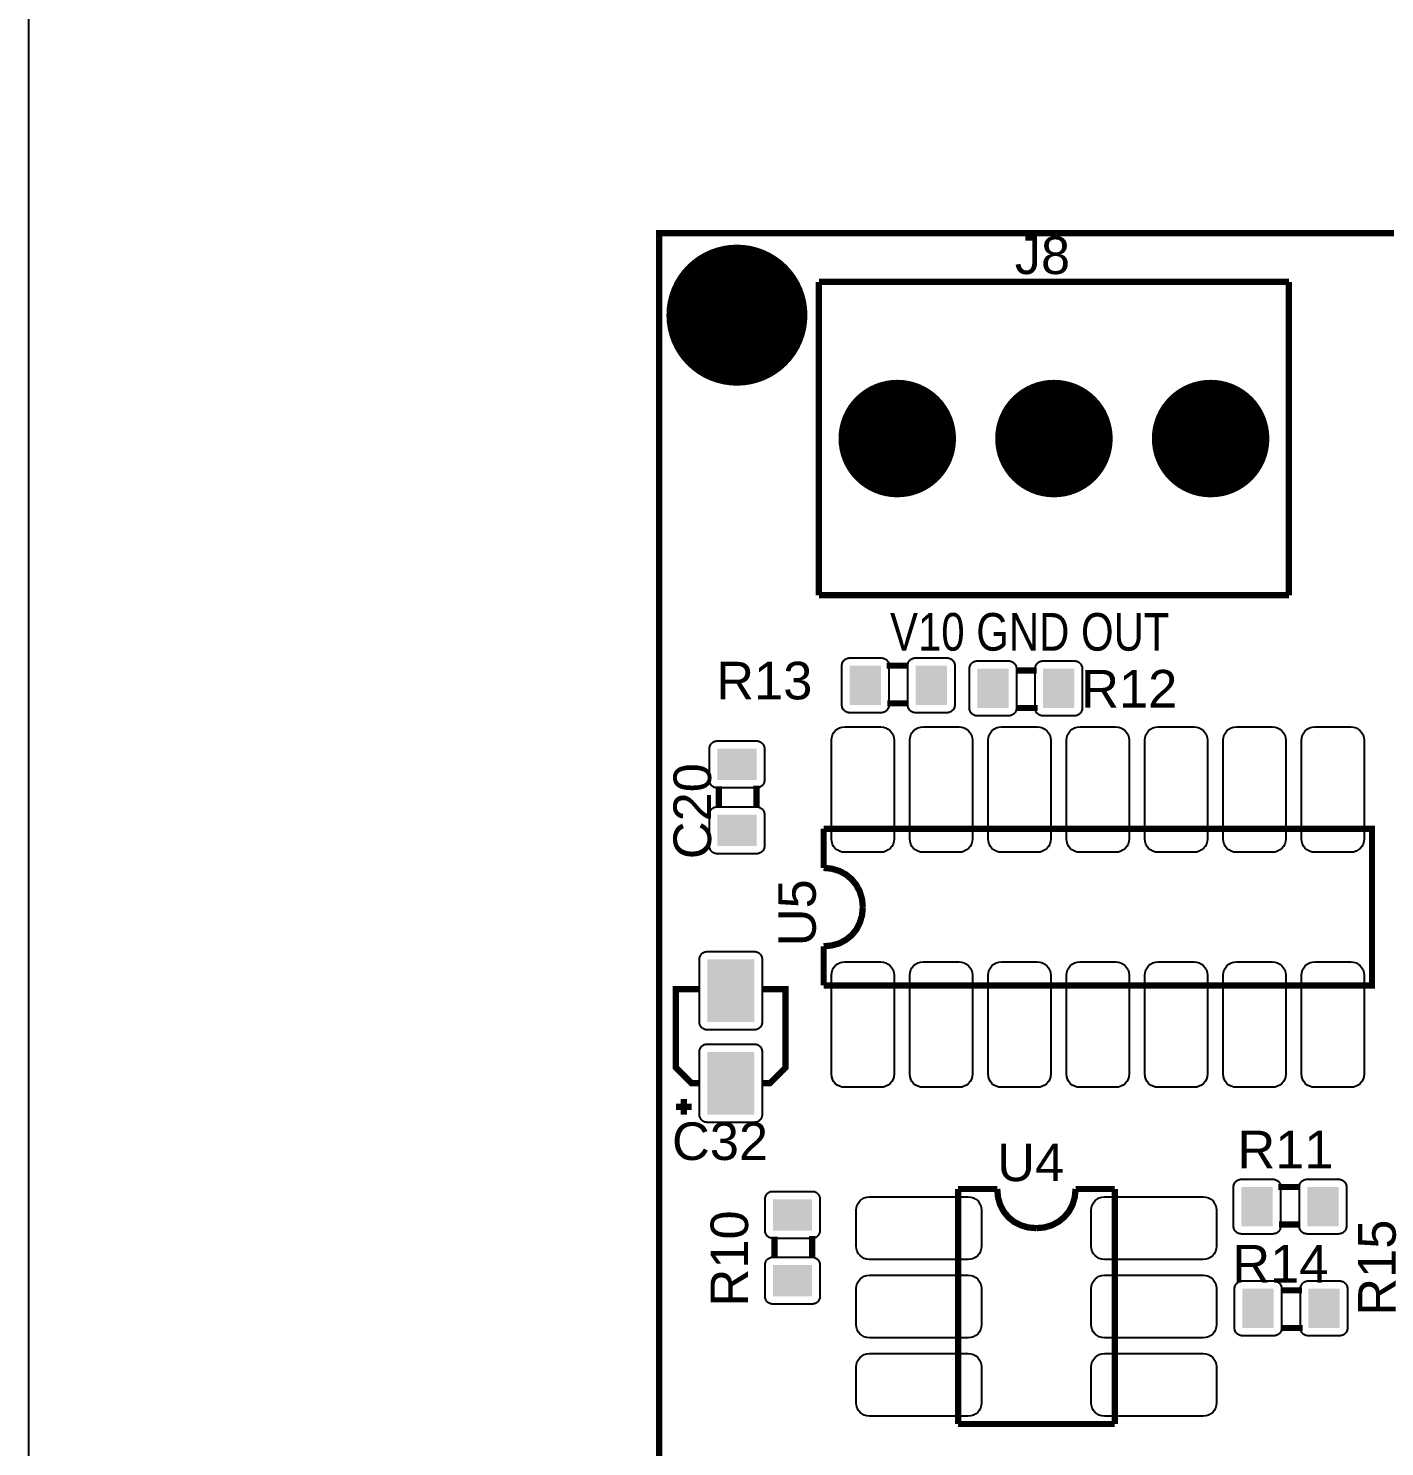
# Model space of a CAD drawing. Header units: inches. Extents: x 15 to 148, y 10 to 111.
# Drawn here: x 126.91 to 128.988, y 106.414 to 108.587 of the extents above; entities that cross this region are included whole.
import ezdxf

# ---------------------------------------------------------------- set-up
doc = ezdxf.new("R2010")
doc.units = ezdxf.units.IN
doc.header["$MEASUREMENT"] = 0
doc.layers.add('BLK_12AWG', color=7, linetype='Continuous')

# ---------------------------------------------------------------- blocks, each defined once
blk = doc.blocks.new('RPAD')
blk.add_trace([(-0.5, -0.5), (-0.5, 0.5), (0.5, -0.5), (0.5, 0.5)])
blk = doc.blocks.new('EPAD')
at = {"const_width": 0.5}
blk.add_lwpolyline([(-0.25, 0, 1), (0.25, 0, 1)], format="xyb", close=True, dxfattribs=at)
blk = doc.blocks.new('i2c')
at = {"const_width": 0.008}
for points in [[(129.4798, 105.3043), (131.5396, 105.3043), (131.5396, 109.1728), (129.4798, 109.1728), (129.4798, 105.3043)], [(129.4798, 105.3043), (131.5396, 105.3043), (131.5396, 109.1728), (129.4798, 109.1728), (129.4798, 105.3043)], [(129.4798, 105.3043), (131.5396, 105.3043), (131.5396, 109.1728), (129.4798, 109.1728), (129.4798, 105.3043)], [(129.6838, 109.1105), (129.6838, 108.7105)], [(130.2838, 109.1105), (129.6838, 109.1105)], [(129.6838, 109.1105), (129.6838, 108.7105)], [(130.2838, 109.1105), (129.6838, 109.1105)], [(129.6838, 109.1105), (129.6838, 108.7105)], [(130.2838, 109.1105), (129.6838, 109.1105)], [(130.2838, 109.1105), (130.2838, 108.7105)], [(130.2838, 109.1105), (130.2838, 108.7105)], [(130.2838, 109.1105), (130.2838, 108.7105)], [(129.6838, 108.7105), (130.2838, 108.7105)], [(129.6838, 108.7105), (130.2838, 108.7105)], [(129.6838, 108.7105), (130.2838, 108.7105)], [(129.7982, 108.6206), (129.7702, 108.6206)], [(129.7982, 108.6206), (129.7702, 108.6206)], [(129.7982, 108.6206), (129.7702, 108.6206)], [(129.9349, 108.6146), (129.9619, 108.6146)], [(129.9349, 108.6146), (129.9619, 108.6146)], [(129.9349, 108.6146), (129.9619, 108.6146)], [(129.7982, 108.5726), (129.7712, 108.5726)], [(129.7982, 108.5726), (129.7712, 108.5726)], [(129.7982, 108.5726), (129.7712, 108.5726)], [(129.9349, 108.5666), (129.9629, 108.5666)], [(129.9349, 108.5666), (129.9629, 108.5666)], [(129.9349, 108.5666), (129.9629, 108.5666)], [(129.5561, 108.4395), (129.5561, 108.4665)], [(129.5561, 108.4395), (129.5561, 108.4665)], [(129.5561, 108.4395), (129.5561, 108.4665)], [(129.6041, 108.4395), (129.6041, 108.4675)], [(129.6041, 108.4395), (129.6041, 108.4675)], [(129.6041, 108.4395), (129.6041, 108.4675)], [(129.6898, 108.3625), (129.6898, 108.4125)], [(129.6898, 108.2125), (130.3898, 108.2125), (130.3898, 108.4125), (129.6898, 108.4125)], [(129.6898, 108.3625), (129.6898, 108.4125)], [(129.6898, 108.2125), (130.3898, 108.2125), (130.3898, 108.4125), (129.6898, 108.4125)], [(129.6898, 108.3625), (129.6898, 108.4125)], [(129.6898, 108.2125), (130.3898, 108.2125), (130.3898, 108.4125), (129.6898, 108.4125)], [(129.7398, 108.3125), (129.7388, 108.3227), (129.736, 108.3321), (129.7316, 108.3406), (129.7256, 108.348), (129.7183, 108.3541), (129.7098, 108.3586), (129.7002, 108.3615), (129.6898, 108.3625)], [(129.7398, 108.3125), (129.7388, 108.3227), (129.736, 108.3321), (129.7316, 108.3406), (129.7256, 108.348), (129.7183, 108.3541), (129.7098, 108.3586), (129.7002, 108.3615), (129.6898, 108.3625)], [(129.7398, 108.3125), (129.7388, 108.3227), (129.736, 108.3321), (129.7316, 108.3406), (129.7256, 108.348), (129.7183, 108.3541), (129.7098, 108.3586), (129.7002, 108.3615), (129.6898, 108.3625)], [(129.7398, 108.3125), (129.7388, 108.302), (129.736, 108.2925), (129.7316, 108.2839), (129.7256, 108.2766), (129.7183, 108.2707), (129.7098, 108.2662), (129.7002, 108.2635), (129.6898, 108.2625)], [(129.7398, 108.3125), (129.7388, 108.302), (129.736, 108.2925), (129.7316, 108.2839), (129.7256, 108.2766), (129.7183, 108.2707), (129.7098, 108.2662), (129.7002, 108.2635), (129.6898, 108.2625)], [(129.7398, 108.3125), (129.7388, 108.302), (129.736, 108.2925), (129.7316, 108.2839), (129.7256, 108.2766), (129.7183, 108.2707), (129.7098, 108.2662), (129.7002, 108.2635), (129.6898, 108.2625)], [(129.6898, 108.2125), (129.6898, 108.2625)], [(129.6898, 108.2125), (129.6898, 108.2625)], [(129.6898, 108.2125), (129.6898, 108.2625)], [(129.5312, 108.0877), (129.5212, 108.0877), (129.5012, 108.1077), (129.5012, 108.2077), (129.5312, 108.2077)], [(129.5312, 108.0877), (129.5212, 108.0877), (129.5012, 108.1077), (129.5012, 108.2077), (129.5312, 108.2077)], [(129.5312, 108.0877), (129.5212, 108.0877), (129.5012, 108.1077), (129.5012, 108.2077), (129.5312, 108.2077)], [(129.6112, 108.2077), (129.6412, 108.2077), (129.6412, 108.1077), (129.6212, 108.0877), (129.6112, 108.0877)], [(129.6112, 108.2077), (129.6412, 108.2077), (129.6412, 108.1077), (129.6212, 108.0877), (129.6112, 108.0877)], [(129.6112, 108.2077), (129.6412, 108.2077), (129.6412, 108.1077), (129.6212, 108.0877), (129.6112, 108.0877)], [(129.5112, 108.0677), (129.5112, 108.0477)], [(129.5112, 108.0677), (129.5112, 108.0477)], [(129.5112, 108.0677), (129.5112, 108.0477)], [(129.5212, 108.0577), (129.5012, 108.0577)], [(129.5212, 108.0577), (129.5012, 108.0577)], [(129.5212, 108.0577), (129.5012, 108.0577)], [(129.8614, 107.9527), (129.9114, 107.9527)], [(129.8614, 107.9527), (129.8614, 107.6527)], [(129.8614, 107.9527), (129.9114, 107.9527)], [(129.8614, 107.9527), (129.8614, 107.6527)], [(129.8614, 107.9527), (129.9114, 107.9527)], [(129.8614, 107.9527), (129.8614, 107.6527)], [(129.9614, 107.9027), (129.9509, 107.9036), (129.9414, 107.9064), (129.9328, 107.9108), (129.9255, 107.9168), (129.9196, 107.9241), (129.9151, 107.9326), (129.9124, 107.9422), (129.9114, 107.9527)], [(129.9614, 107.9027), (129.9509, 107.9036), (129.9414, 107.9064), (129.9328, 107.9108), (129.9255, 107.9168), (129.9196, 107.9241), (129.9151, 107.9326), (129.9124, 107.9422), (129.9114, 107.9527)], [(129.9614, 107.9027), (129.9509, 107.9036), (129.9414, 107.9064), (129.9328, 107.9108), (129.9255, 107.9168), (129.9196, 107.9241), (129.9151, 107.9326), (129.9124, 107.9422), (129.9114, 107.9527)], [(129.9614, 107.9027), (129.9716, 107.9036), (129.981, 107.9064), (129.9895, 107.9108), (129.9969, 107.9168), (130.003, 107.9241), (130.0075, 107.9326), (130.0104, 107.9422), (130.0114, 107.9527)], [(129.9614, 107.9027), (129.9716, 107.9036), (129.981, 107.9064), (129.9895, 107.9108), (129.9969, 107.9168), (130.003, 107.9241), (130.0075, 107.9326), (130.0104, 107.9422), (130.0114, 107.9527)], [(129.9614, 107.9027), (129.9716, 107.9036), (129.981, 107.9064), (129.9895, 107.9108), (129.9969, 107.9168), (130.003, 107.9241), (130.0075, 107.9326), (130.0104, 107.9422), (130.0114, 107.9527)], [(130.0114, 107.9527), (130.0614, 107.9527)], [(130.0114, 107.9527), (130.0614, 107.9527)], [(130.0114, 107.9527), (130.0614, 107.9527)], [(130.0614, 107.9527), (130.0614, 107.6527)], [(130.0614, 107.9527), (130.0614, 107.6527)], [(130.0614, 107.9527), (130.0614, 107.6527)], [(130.2982, 107.9552), (130.2702, 107.9552)], [(130.2982, 107.9552), (130.2702, 107.9552)], [(130.2982, 107.9552), (130.2702, 107.9552)], [(130.2982, 107.9072), (130.2712, 107.9072)], [(130.2982, 107.9072), (130.2712, 107.9072)], [(130.2982, 107.9072), (130.2712, 107.9072)], [(129.627, 107.8647), (129.627, 107.8917)], [(129.627, 107.8647), (129.627, 107.8917)], [(129.627, 107.8647), (129.627, 107.8917)], [(129.675, 107.8647), (129.675, 107.8927)], [(129.675, 107.8647), (129.675, 107.8927)], [(129.675, 107.8647), (129.675, 107.8927)], [(130.2735, 107.8233), (130.3005, 107.8233)], [(130.2735, 107.8233), (130.3005, 107.8233)], [(130.2735, 107.8233), (130.3005, 107.8233)], [(130.2735, 107.7753), (130.3015, 107.7753)], [(130.2735, 107.7753), (130.3015, 107.7753)], [(130.2735, 107.7753), (130.3015, 107.7753)], [(129.8614, 107.6527), (130.0614, 107.6527)], [(129.8614, 107.6527), (130.0614, 107.6527)], [(129.8614, 107.6527), (130.0614, 107.6527)]]:
    blk.add_lwpolyline(points, dxfattribs=at)
for points in [[(129.7632, 108.5606), (129.7232, 108.5606), (129.7221, 108.5606), (129.7211, 108.5608), (129.7201, 108.561), (129.7192, 108.5614), (129.7183, 108.5618), (129.7175, 108.5623), (129.7168, 108.5628), (129.716, 108.5635), (129.7154, 108.5642), (129.7148, 108.5649), (129.7143, 108.5658), (129.7139, 108.5666), (129.7136, 108.5676), (129.7134, 108.5685), (129.7132, 108.5695), (129.7132, 108.5706), (129.7132, 108.6206), (129.7132, 108.6216), (129.7134, 108.6226), (129.7136, 108.6236), (129.7139, 108.6245), (129.7143, 108.6254), (129.7148, 108.6262), (129.7154, 108.627), (129.716, 108.6277), (129.7168, 108.6283), (129.7175, 108.6289), (129.7183, 108.6294), (129.7192, 108.6298), (129.7201, 108.6301), (129.7211, 108.6304), (129.7221, 108.6305), (129.7232, 108.6306), (129.7632, 108.6306), (129.7642, 108.6305), (129.7652, 108.6304), (129.7662, 108.6301), (129.7671, 108.6298), (129.768, 108.6294), (129.7688, 108.6289), (129.7696, 108.6283), (129.7703, 108.6277), (129.7709, 108.627), (129.7715, 108.6262), (129.772, 108.6254), (129.7724, 108.6245), (129.7727, 108.6236), (129.773, 108.6226), (129.7731, 108.6216), (129.7732, 108.6206), (129.7732, 108.5706), (129.7731, 108.5695), (129.773, 108.5685), (129.7727, 108.5676), (129.7724, 108.5666), (129.772, 108.5658), (129.7715, 108.5649), (129.7709, 108.5642), (129.7703, 108.5635), (129.7696, 108.5628), (129.7688, 108.5623), (129.768, 108.5618), (129.7671, 108.5614), (129.7662, 108.561), (129.7652, 108.5608), (129.7642, 108.5606), (129.7632, 108.5606)], [(129.8472, 108.5606), (129.8072, 108.5606), (129.8061, 108.5606), (129.8051, 108.5608), (129.8041, 108.561), (129.8032, 108.5614), (129.8023, 108.5618), (129.8015, 108.5623), (129.8008, 108.5628), (129.8, 108.5635), (129.7994, 108.5642), (129.7988, 108.5649), (129.7983, 108.5658), (129.7979, 108.5666), (129.7976, 108.5676), (129.7974, 108.5685), (129.7972, 108.5695), (129.7972, 108.5706), (129.7972, 108.6206), (129.7972, 108.6216), (129.7974, 108.6226), (129.7976, 108.6236), (129.7979, 108.6245), (129.7983, 108.6254), (129.7988, 108.6262), (129.7994, 108.627), (129.8, 108.6277), (129.8008, 108.6283), (129.8015, 108.6289), (129.8023, 108.6294), (129.8032, 108.6298), (129.8041, 108.6301), (129.8051, 108.6304), (129.8061, 108.6305), (129.8072, 108.6306), (129.8472, 108.6306), (129.8482, 108.6305), (129.8492, 108.6304), (129.8502, 108.6301), (129.8511, 108.6298), (129.852, 108.6294), (129.8528, 108.6289), (129.8536, 108.6283), (129.8543, 108.6277), (129.8549, 108.627), (129.8555, 108.6262), (129.856, 108.6254), (129.8564, 108.6245), (129.8567, 108.6236), (129.857, 108.6226), (129.8571, 108.6216), (129.8572, 108.6206), (129.8572, 108.5706), (129.8571, 108.5695), (129.857, 108.5685), (129.8567, 108.5676), (129.8564, 108.5666), (129.856, 108.5658), (129.8555, 108.5649), (129.8549, 108.5642), (129.8543, 108.5635), (129.8536, 108.5628), (129.8528, 108.5623), (129.852, 108.5618), (129.8511, 108.5614), (129.8502, 108.561), (129.8492, 108.5608), (129.8482, 108.5606), (129.8472, 108.5606)], [(129.8859, 108.6266), (129.9259, 108.6266), (129.9269, 108.6266), (129.9279, 108.6264), (129.9289, 108.6262), (129.9298, 108.6259), (129.9307, 108.6255), (129.9315, 108.625), (129.9323, 108.6244), (129.933, 108.6238), (129.9336, 108.623), (129.9342, 108.6223), (129.9347, 108.6215), (129.9351, 108.6206), (129.9355, 108.6197), (129.9357, 108.6187), (129.9358, 108.6177), (129.9359, 108.6166), (129.9359, 108.5666), (129.9358, 108.5656), (129.9357, 108.5646), (129.9355, 108.5636), (129.9351, 108.5627), (129.9347, 108.5618), (129.9342, 108.561), (129.9336, 108.5602), (129.933, 108.5595), (129.9323, 108.5589), (129.9315, 108.5583), (129.9307, 108.5578), (129.9298, 108.5574), (129.9289, 108.5571), (129.9279, 108.5568), (129.9269, 108.5567), (129.9259, 108.5566), (129.8859, 108.5566), (129.8849, 108.5567), (129.8838, 108.5568), (129.8829, 108.5571), (129.882, 108.5574), (129.8811, 108.5578), (129.8803, 108.5583), (129.8795, 108.5589), (129.8788, 108.5595), (129.8781, 108.5602), (129.8776, 108.561), (129.8771, 108.5618), (129.8767, 108.5627), (129.8763, 108.5636), (129.8761, 108.5646), (129.8759, 108.5656), (129.8759, 108.5666), (129.8759, 108.6166), (129.8759, 108.6177), (129.8761, 108.6187), (129.8763, 108.6197), (129.8767, 108.6206), (129.8771, 108.6215), (129.8776, 108.6223), (129.8781, 108.623), (129.8788, 108.6238), (129.8795, 108.6244), (129.8803, 108.625), (129.8811, 108.6255), (129.882, 108.6259), (129.8829, 108.6262), (129.8838, 108.6264), (129.8849, 108.6266), (129.8859, 108.6266)], [(129.9699, 108.6266), (130.0099, 108.6266), (130.0109, 108.6266), (130.0119, 108.6264), (130.0129, 108.6262), (130.0138, 108.6259), (130.0147, 108.6255), (130.0155, 108.625), (130.0163, 108.6244), (130.017, 108.6238), (130.0176, 108.623), (130.0182, 108.6223), (130.0187, 108.6215), (130.0191, 108.6206), (130.0195, 108.6197), (130.0197, 108.6187), (130.0198, 108.6177), (130.0199, 108.6166), (130.0199, 108.5666), (130.0198, 108.5656), (130.0197, 108.5646), (130.0195, 108.5636), (130.0191, 108.5627), (130.0187, 108.5618), (130.0182, 108.561), (130.0176, 108.5602), (130.017, 108.5595), (130.0163, 108.5589), (130.0155, 108.5583), (130.0147, 108.5578), (130.0138, 108.5574), (130.0129, 108.5571), (130.0119, 108.5568), (130.0109, 108.5567), (130.0099, 108.5566), (129.9699, 108.5566), (129.9689, 108.5567), (129.9678, 108.5568), (129.9669, 108.5571), (129.966, 108.5574), (129.9651, 108.5578), (129.9643, 108.5583), (129.9635, 108.5589), (129.9628, 108.5595), (129.9621, 108.5602), (129.9616, 108.561), (129.9611, 108.5618), (129.9607, 108.5627), (129.9603, 108.5636), (129.9601, 108.5646), (129.9599, 108.5656), (129.9599, 108.5666), (129.9599, 108.6166), (129.9599, 108.6177), (129.9601, 108.6187), (129.9603, 108.6197), (129.9607, 108.6206), (129.9611, 108.6215), (129.9616, 108.6223), (129.9621, 108.623), (129.9628, 108.6238), (129.9635, 108.6244), (129.9643, 108.625), (129.9651, 108.6255), (129.966, 108.6259), (129.9669, 108.6262), (129.9678, 108.6264), (129.9689, 108.6266), (129.9699, 108.6266)], [(129.7168, 108.5425), (129.7628, 108.5425), (129.7662, 108.5422), (129.7694, 108.5412), (129.7723, 108.5397), (129.7748, 108.5376), (129.7769, 108.5351), (129.7784, 108.5322), (129.7794, 108.529), (129.7798, 108.5255), (129.7798, 108.3995), (129.7794, 108.396), (129.7784, 108.3928), (129.7769, 108.3899), (129.7748, 108.3874), (129.7723, 108.3854), (129.7694, 108.3838), (129.7662, 108.3828), (129.7628, 108.3825), (129.7168, 108.3825), (129.7133, 108.3828), (129.7101, 108.3838), (129.7072, 108.3854), (129.7047, 108.3874), (129.7026, 108.3899), (129.7011, 108.3928), (129.7001, 108.396), (129.6998, 108.3995), (129.6998, 108.5255), (129.7001, 108.529), (129.7011, 108.5322), (129.7026, 108.5351), (129.7047, 108.5376), (129.7072, 108.5397), (129.7101, 108.5412), (129.7133, 108.5422), (129.7168, 108.5425)], [(129.8168, 108.5425), (129.8628, 108.5425), (129.8662, 108.5422), (129.8694, 108.5412), (129.8723, 108.5397), (129.8748, 108.5376), (129.8769, 108.5351), (129.8784, 108.5322), (129.8794, 108.529), (129.8798, 108.5255), (129.8798, 108.3995), (129.8794, 108.396), (129.8784, 108.3928), (129.8769, 108.3899), (129.8748, 108.3874), (129.8723, 108.3854), (129.8694, 108.3838), (129.8662, 108.3828), (129.8628, 108.3825), (129.8168, 108.3825), (129.8133, 108.3828), (129.8101, 108.3838), (129.8072, 108.3854), (129.8047, 108.3874), (129.8026, 108.3899), (129.8011, 108.3928), (129.8001, 108.396), (129.7998, 108.3995), (129.7998, 108.5255), (129.8001, 108.529), (129.8011, 108.5322), (129.8026, 108.5351), (129.8047, 108.5376), (129.8072, 108.5397), (129.8101, 108.5412), (129.8133, 108.5422), (129.8168, 108.5425)], [(129.9168, 108.5425), (129.9628, 108.5425), (129.9662, 108.5422), (129.9694, 108.5412), (129.9723, 108.5397), (129.9748, 108.5376), (129.9769, 108.5351), (129.9784, 108.5322), (129.9794, 108.529), (129.9798, 108.5255), (129.9798, 108.3995), (129.9794, 108.396), (129.9784, 108.3928), (129.9769, 108.3899), (129.9748, 108.3874), (129.9723, 108.3854), (129.9694, 108.3838), (129.9662, 108.3828), (129.9628, 108.3825), (129.9168, 108.3825), (129.9133, 108.3828), (129.9101, 108.3838), (129.9072, 108.3854), (129.9047, 108.3874), (129.9026, 108.3899), (129.9011, 108.3928), (129.9001, 108.396), (129.8998, 108.3995), (129.8998, 108.5255), (129.9001, 108.529), (129.9011, 108.5322), (129.9026, 108.5351), (129.9047, 108.5376), (129.9072, 108.5397), (129.9101, 108.5412), (129.9133, 108.5422), (129.9168, 108.5425)], [(130.0168, 108.5425), (130.0628, 108.5425), (130.0662, 108.5422), (130.0694, 108.5412), (130.0723, 108.5397), (130.0748, 108.5376), (130.0769, 108.5351), (130.0784, 108.5322), (130.0794, 108.529), (130.0798, 108.5255), (130.0798, 108.3995), (130.0794, 108.396), (130.0784, 108.3928), (130.0769, 108.3899), (130.0748, 108.3874), (130.0723, 108.3854), (130.0694, 108.3838), (130.0662, 108.3828), (130.0628, 108.3825), (130.0168, 108.3825), (130.0133, 108.3828), (130.0101, 108.3838), (130.0072, 108.3854), (130.0047, 108.3874), (130.0026, 108.3899), (130.0011, 108.3928), (130.0001, 108.396), (129.9998, 108.3995), (129.9998, 108.5255), (130.0001, 108.529), (130.0011, 108.5322), (130.0026, 108.5351), (130.0047, 108.5376), (130.0072, 108.5397), (130.0101, 108.5412), (130.0133, 108.5422), (130.0168, 108.5425)], [(130.1168, 108.5425), (130.1628, 108.5425), (130.1662, 108.5422), (130.1694, 108.5412), (130.1723, 108.5397), (130.1748, 108.5376), (130.1769, 108.5351), (130.1784, 108.5322), (130.1794, 108.529), (130.1798, 108.5255), (130.1798, 108.3995), (130.1794, 108.396), (130.1784, 108.3928), (130.1769, 108.3899), (130.1748, 108.3874), (130.1723, 108.3854), (130.1694, 108.3838), (130.1662, 108.3828), (130.1628, 108.3825), (130.1168, 108.3825), (130.1133, 108.3828), (130.1101, 108.3838), (130.1072, 108.3854), (130.1047, 108.3874), (130.1026, 108.3899), (130.1011, 108.3928), (130.1001, 108.396), (130.0998, 108.3995), (130.0998, 108.5255), (130.1001, 108.529), (130.1011, 108.5322), (130.1026, 108.5351), (130.1047, 108.5376), (130.1072, 108.5397), (130.1101, 108.5412), (130.1133, 108.5422), (130.1168, 108.5425)], [(130.2168, 108.5425), (130.2628, 108.5425), (130.2662, 108.5422), (130.2694, 108.5412), (130.2723, 108.5397), (130.2748, 108.5376), (130.2769, 108.5351), (130.2784, 108.5322), (130.2794, 108.529), (130.2798, 108.5255), (130.2798, 108.3995), (130.2794, 108.396), (130.2784, 108.3928), (130.2769, 108.3899), (130.2748, 108.3874), (130.2723, 108.3854), (130.2694, 108.3838), (130.2662, 108.3828), (130.2628, 108.3825), (130.2168, 108.3825), (130.2133, 108.3828), (130.2101, 108.3838), (130.2072, 108.3854), (130.2047, 108.3874), (130.2026, 108.3899), (130.2011, 108.3928), (130.2001, 108.396), (130.1998, 108.3995), (130.1998, 108.5255), (130.2001, 108.529), (130.2011, 108.5322), (130.2026, 108.5351), (130.2047, 108.5376), (130.2072, 108.5397), (130.2101, 108.5412), (130.2133, 108.5422), (130.2168, 108.5425)], [(130.3168, 108.5425), (130.3628, 108.5425), (130.3662, 108.5422), (130.3694, 108.5412), (130.3723, 108.5397), (130.3748, 108.5376), (130.3769, 108.5351), (130.3784, 108.5322), (130.3794, 108.529), (130.3798, 108.5255), (130.3798, 108.3995), (130.3794, 108.396), (130.3784, 108.3928), (130.3769, 108.3899), (130.3748, 108.3874), (130.3723, 108.3854), (130.3694, 108.3838), (130.3662, 108.3828), (130.3628, 108.3825), (130.3168, 108.3825), (130.3133, 108.3828), (130.3101, 108.3838), (130.3072, 108.3854), (130.3047, 108.3874), (130.3026, 108.3899), (130.3011, 108.3928), (130.3001, 108.396), (130.2998, 108.3995), (130.2998, 108.5255), (130.3001, 108.529), (130.3011, 108.5322), (130.3026, 108.5351), (130.3047, 108.5376), (130.3072, 108.5397), (130.3101, 108.5412), (130.3133, 108.5422), (130.3168, 108.5425)], [(129.5441, 108.4745), (129.5441, 108.5145), (129.5442, 108.5156), (129.5443, 108.5166), (129.5446, 108.5176), (129.5449, 108.5185), (129.5453, 108.5194), (129.5458, 108.5202), (129.5464, 108.5209), (129.547, 108.5217), (129.5477, 108.5223), (129.5485, 108.5229), (129.5493, 108.5234), (129.5502, 108.5238), (129.5511, 108.5241), (129.5521, 108.5243), (129.5531, 108.5245), (129.5541, 108.5245), (129.6041, 108.5245), (129.6052, 108.5245), (129.6062, 108.5243), (129.6071, 108.5241), (129.6081, 108.5238), (129.6089, 108.5234), (129.6098, 108.5229), (129.6105, 108.5223), (129.6112, 108.5217), (129.6119, 108.5209), (129.6124, 108.5202), (129.6129, 108.5194), (129.6134, 108.5185), (129.6137, 108.5176), (129.6139, 108.5166), (129.6141, 108.5156), (129.6141, 108.5145), (129.6141, 108.4745), (129.6141, 108.4735), (129.6139, 108.4725), (129.6137, 108.4715), (129.6134, 108.4706), (129.6129, 108.4697), (129.6124, 108.4689), (129.6119, 108.4681), (129.6112, 108.4674), (129.6105, 108.4668), (129.6098, 108.4662), (129.6089, 108.4657), (129.6081, 108.4653), (129.6071, 108.465), (129.6062, 108.4647), (129.6052, 108.4646), (129.6041, 108.4645), (129.5541, 108.4645), (129.5531, 108.4646), (129.5521, 108.4647), (129.5511, 108.465), (129.5502, 108.4653), (129.5493, 108.4657), (129.5485, 108.4662), (129.5477, 108.4668), (129.547, 108.4674), (129.5464, 108.4681), (129.5458, 108.4689), (129.5453, 108.4697), (129.5449, 108.4706), (129.5446, 108.4715), (129.5443, 108.4725), (129.5442, 108.4735), (129.5441, 108.4745)], [(129.5441, 108.3905), (129.5441, 108.4305), (129.5442, 108.4316), (129.5443, 108.4326), (129.5446, 108.4336), (129.5449, 108.4345), (129.5453, 108.4354), (129.5458, 108.4362), (129.5464, 108.4369), (129.547, 108.4377), (129.5477, 108.4383), (129.5485, 108.4389), (129.5493, 108.4394), (129.5502, 108.4398), (129.5511, 108.4401), (129.5521, 108.4403), (129.5531, 108.4405), (129.5541, 108.4405), (129.6041, 108.4405), (129.6052, 108.4405), (129.6062, 108.4403), (129.6071, 108.4401), (129.6081, 108.4398), (129.6089, 108.4394), (129.6098, 108.4389), (129.6105, 108.4383), (129.6112, 108.4377), (129.6119, 108.4369), (129.6124, 108.4362), (129.6129, 108.4354), (129.6134, 108.4345), (129.6137, 108.4336), (129.6139, 108.4326), (129.6141, 108.4316), (129.6141, 108.4305), (129.6141, 108.3905), (129.6141, 108.3895), (129.6139, 108.3885), (129.6137, 108.3875), (129.6134, 108.3866), (129.6129, 108.3857), (129.6124, 108.3849), (129.6119, 108.3841), (129.6112, 108.3834), (129.6105, 108.3828), (129.6098, 108.3822), (129.6089, 108.3817), (129.6081, 108.3813), (129.6071, 108.381), (129.6062, 108.3807), (129.6052, 108.3806), (129.6041, 108.3805), (129.5541, 108.3805), (129.5531, 108.3806), (129.5521, 108.3807), (129.5511, 108.381), (129.5502, 108.3813), (129.5493, 108.3817), (129.5485, 108.3822), (129.5477, 108.3828), (129.547, 108.3834), (129.5464, 108.3841), (129.5458, 108.3849), (129.5453, 108.3857), (129.5449, 108.3866), (129.5446, 108.3875), (129.5443, 108.3885), (129.5442, 108.3895), (129.5441, 108.3905)], [(129.6012, 108.1557), (129.5412, 108.1557), (129.5402, 108.1558), (129.5392, 108.1559), (129.5382, 108.1561), (129.5373, 108.1565), (129.5364, 108.1569), (129.5356, 108.1574), (129.5348, 108.158), (129.5341, 108.1586), (129.5335, 108.1593), (129.5329, 108.1601), (129.5324, 108.1609), (129.532, 108.1618), (129.5317, 108.1627), (129.5314, 108.1637), (129.5313, 108.1647), (129.5312, 108.1657), (129.5312, 108.2457), (129.5313, 108.2467), (129.5314, 108.2478), (129.5317, 108.2487), (129.532, 108.2496), (129.5324, 108.2505), (129.5329, 108.2513), (129.5335, 108.2521), (129.5341, 108.2528), (129.5348, 108.2535), (129.5356, 108.254), (129.5364, 108.2545), (129.5373, 108.2549), (129.5382, 108.2553), (129.5392, 108.2555), (129.5402, 108.2557), (129.5412, 108.2557), (129.6012, 108.2557), (129.6023, 108.2557), (129.6033, 108.2555), (129.6043, 108.2553), (129.6052, 108.2549), (129.6061, 108.2545), (129.6069, 108.254), (129.6077, 108.2535), (129.6084, 108.2528), (129.609, 108.2521), (129.6096, 108.2513), (129.6101, 108.2505), (129.6105, 108.2496), (129.6108, 108.2487), (129.611, 108.2478), (129.6112, 108.2467), (129.6112, 108.2457), (129.6112, 108.1657), (129.6112, 108.1647), (129.611, 108.1637), (129.6108, 108.1627), (129.6105, 108.1618), (129.6101, 108.1609), (129.6096, 108.1601), (129.609, 108.1593), (129.6084, 108.1586), (129.6077, 108.158), (129.6069, 108.1574), (129.6061, 108.1569), (129.6052, 108.1565), (129.6043, 108.1561), (129.6033, 108.1559), (129.6023, 108.1558), (129.6012, 108.1557)], [(129.7168, 108.2425), (129.7628, 108.2425), (129.7662, 108.2422), (129.7694, 108.2412), (129.7723, 108.2397), (129.7748, 108.2376), (129.7769, 108.2351), (129.7784, 108.2322), (129.7794, 108.229), (129.7798, 108.2255), (129.7798, 108.0995), (129.7794, 108.096), (129.7784, 108.0928), (129.7769, 108.0899), (129.7748, 108.0874), (129.7723, 108.0854), (129.7694, 108.0838), (129.7662, 108.0828), (129.7628, 108.0825), (129.7168, 108.0825), (129.7133, 108.0828), (129.7101, 108.0838), (129.7072, 108.0854), (129.7047, 108.0874), (129.7026, 108.0899), (129.7011, 108.0928), (129.7001, 108.096), (129.6998, 108.0995), (129.6998, 108.2255), (129.7001, 108.229), (129.7011, 108.2322), (129.7026, 108.2351), (129.7047, 108.2376), (129.7072, 108.2397), (129.7101, 108.2412), (129.7133, 108.2422), (129.7168, 108.2425)], [(129.8168, 108.2425), (129.8628, 108.2425), (129.8662, 108.2422), (129.8694, 108.2412), (129.8723, 108.2397), (129.8748, 108.2376), (129.8769, 108.2351), (129.8784, 108.2322), (129.8794, 108.229), (129.8798, 108.2255), (129.8798, 108.0995), (129.8794, 108.096), (129.8784, 108.0928), (129.8769, 108.0899), (129.8748, 108.0874), (129.8723, 108.0854), (129.8694, 108.0838), (129.8662, 108.0828), (129.8628, 108.0825), (129.8168, 108.0825), (129.8133, 108.0828), (129.8101, 108.0838), (129.8072, 108.0854), (129.8047, 108.0874), (129.8026, 108.0899), (129.8011, 108.0928), (129.8001, 108.096), (129.7998, 108.0995), (129.7998, 108.2255), (129.8001, 108.229), (129.8011, 108.2322), (129.8026, 108.2351), (129.8047, 108.2376), (129.8072, 108.2397), (129.8101, 108.2412), (129.8133, 108.2422), (129.8168, 108.2425)], [(129.9168, 108.2425), (129.9628, 108.2425), (129.9662, 108.2422), (129.9694, 108.2412), (129.9723, 108.2397), (129.9748, 108.2376), (129.9769, 108.2351), (129.9784, 108.2322), (129.9794, 108.229), (129.9798, 108.2255), (129.9798, 108.0995), (129.9794, 108.096), (129.9784, 108.0928), (129.9769, 108.0899), (129.9748, 108.0874), (129.9723, 108.0854), (129.9694, 108.0838), (129.9662, 108.0828), (129.9628, 108.0825), (129.9168, 108.0825), (129.9133, 108.0828), (129.9101, 108.0838), (129.9072, 108.0854), (129.9047, 108.0874), (129.9026, 108.0899), (129.9011, 108.0928), (129.9001, 108.096), (129.8998, 108.0995), (129.8998, 108.2255), (129.9001, 108.229), (129.9011, 108.2322), (129.9026, 108.2351), (129.9047, 108.2376), (129.9072, 108.2397), (129.9101, 108.2412), (129.9133, 108.2422), (129.9168, 108.2425)], [(130.0168, 108.2425), (130.0628, 108.2425), (130.0662, 108.2422), (130.0694, 108.2412), (130.0723, 108.2397), (130.0748, 108.2376), (130.0769, 108.2351), (130.0784, 108.2322), (130.0794, 108.229), (130.0798, 108.2255), (130.0798, 108.0995), (130.0794, 108.096), (130.0784, 108.0928), (130.0769, 108.0899), (130.0748, 108.0874), (130.0723, 108.0854), (130.0694, 108.0838), (130.0662, 108.0828), (130.0628, 108.0825), (130.0168, 108.0825), (130.0133, 108.0828), (130.0101, 108.0838), (130.0072, 108.0854), (130.0047, 108.0874), (130.0026, 108.0899), (130.0011, 108.0928), (130.0001, 108.096), (129.9998, 108.0995), (129.9998, 108.2255), (130.0001, 108.229), (130.0011, 108.2322), (130.0026, 108.2351), (130.0047, 108.2376), (130.0072, 108.2397), (130.0101, 108.2412), (130.0133, 108.2422), (130.0168, 108.2425)], [(130.1168, 108.2425), (130.1628, 108.2425), (130.1662, 108.2422), (130.1694, 108.2412), (130.1723, 108.2397), (130.1748, 108.2376), (130.1769, 108.2351), (130.1784, 108.2322), (130.1794, 108.229), (130.1798, 108.2255), (130.1798, 108.0995), (130.1794, 108.096), (130.1784, 108.0928), (130.1769, 108.0899), (130.1748, 108.0874), (130.1723, 108.0854), (130.1694, 108.0838), (130.1662, 108.0828), (130.1628, 108.0825), (130.1168, 108.0825), (130.1133, 108.0828), (130.1101, 108.0838), (130.1072, 108.0854), (130.1047, 108.0874), (130.1026, 108.0899), (130.1011, 108.0928), (130.1001, 108.096), (130.0998, 108.0995), (130.0998, 108.2255), (130.1001, 108.229), (130.1011, 108.2322), (130.1026, 108.2351), (130.1047, 108.2376), (130.1072, 108.2397), (130.1101, 108.2412), (130.1133, 108.2422), (130.1168, 108.2425)], [(130.2168, 108.2425), (130.2628, 108.2425), (130.2662, 108.2422), (130.2694, 108.2412), (130.2723, 108.2397), (130.2748, 108.2376), (130.2769, 108.2351), (130.2784, 108.2322), (130.2794, 108.229), (130.2798, 108.2255), (130.2798, 108.0995), (130.2794, 108.096), (130.2784, 108.0928), (130.2769, 108.0899), (130.2748, 108.0874), (130.2723, 108.0854), (130.2694, 108.0838), (130.2662, 108.0828), (130.2628, 108.0825), (130.2168, 108.0825), (130.2133, 108.0828), (130.2101, 108.0838), (130.2072, 108.0854), (130.2047, 108.0874), (130.2026, 108.0899), (130.2011, 108.0928), (130.2001, 108.096), (130.1998, 108.0995), (130.1998, 108.2255), (130.2001, 108.229), (130.2011, 108.2322), (130.2026, 108.2351), (130.2047, 108.2376), (130.2072, 108.2397), (130.2101, 108.2412), (130.2133, 108.2422), (130.2168, 108.2425)], [(130.3168, 108.2425), (130.3628, 108.2425), (130.3662, 108.2422), (130.3694, 108.2412), (130.3723, 108.2397), (130.3748, 108.2376), (130.3769, 108.2351), (130.3784, 108.2322), (130.3794, 108.229), (130.3798, 108.2255), (130.3798, 108.0995), (130.3794, 108.096), (130.3784, 108.0928), (130.3769, 108.0899), (130.3748, 108.0874), (130.3723, 108.0854), (130.3694, 108.0838), (130.3662, 108.0828), (130.3628, 108.0825), (130.3168, 108.0825), (130.3133, 108.0828), (130.3101, 108.0838), (130.3072, 108.0854), (130.3047, 108.0874), (130.3026, 108.0899), (130.3011, 108.0928), (130.3001, 108.096), (130.2998, 108.0995), (130.2998, 108.2255), (130.3001, 108.229), (130.3011, 108.2322), (130.3026, 108.2351), (130.3047, 108.2376), (130.3072, 108.2397), (130.3101, 108.2412), (130.3133, 108.2422), (130.3168, 108.2425)], [(129.6012, 108.0377), (129.5412, 108.0377), (129.5402, 108.0378), (129.5392, 108.0379), (129.5382, 108.0381), (129.5373, 108.0385), (129.5364, 108.0389), (129.5356, 108.0394), (129.5348, 108.04), (129.5341, 108.0406), (129.5335, 108.0413), (129.5329, 108.0421), (129.5324, 108.0429), (129.532, 108.0438), (129.5317, 108.0447), (129.5314, 108.0457), (129.5313, 108.0467), (129.5312, 108.0477), (129.5312, 108.1277), (129.5313, 108.1287), (129.5314, 108.1298), (129.5317, 108.1307), (129.532, 108.1316), (129.5324, 108.1325), (129.5329, 108.1333), (129.5335, 108.1341), (129.5341, 108.1348), (129.5348, 108.1355), (129.5356, 108.136), (129.5364, 108.1365), (129.5373, 108.1369), (129.5382, 108.1373), (129.5392, 108.1375), (129.5402, 108.1377), (129.5412, 108.1377), (129.6012, 108.1377), (129.6023, 108.1377), (129.6033, 108.1375), (129.6043, 108.1373), (129.6052, 108.1369), (129.6061, 108.1365), (129.6069, 108.136), (129.6077, 108.1355), (129.6084, 108.1348), (129.609, 108.1341), (129.6096, 108.1333), (129.6101, 108.1325), (129.6105, 108.1316), (129.6108, 108.1307), (129.611, 108.1298), (129.6112, 108.1287), (129.6112, 108.1277), (129.6112, 108.0477), (129.6112, 108.0467), (129.611, 108.0457), (129.6108, 108.0447), (129.6105, 108.0438), (129.6101, 108.0429), (129.6096, 108.0421), (129.609, 108.0413), (129.6084, 108.0406), (129.6077, 108.04), (129.6069, 108.0394), (129.6061, 108.0389), (129.6052, 108.0385), (129.6043, 108.0381), (129.6033, 108.0379), (129.6023, 108.0378), (129.6012, 108.0377)], [(130.2632, 107.8952), (130.2232, 107.8952), (130.2221, 107.8953), (130.2211, 107.8954), (130.2201, 107.8957), (130.2192, 107.896), (130.2183, 107.8964), (130.2175, 107.8969), (130.2168, 107.8975), (130.216, 107.8981), (130.2154, 107.8988), (130.2148, 107.8996), (130.2143, 107.9004), (130.2139, 107.9013), (130.2136, 107.9022), (130.2134, 107.9032), (130.2132, 107.9042), (130.2132, 107.9052), (130.2132, 107.9552), (130.2132, 107.9563), (130.2134, 107.9573), (130.2136, 107.9582), (130.2139, 107.9592), (130.2143, 107.96), (130.2148, 107.9609), (130.2154, 107.9616), (130.216, 107.9623), (130.2168, 107.963), (130.2175, 107.9635), (130.2183, 107.964), (130.2192, 107.9645), (130.2201, 107.9648), (130.2211, 107.965), (130.2221, 107.9652), (130.2232, 107.9652), (130.2632, 107.9652), (130.2642, 107.9652), (130.2652, 107.965), (130.2662, 107.9648), (130.2671, 107.9645), (130.268, 107.964), (130.2688, 107.9635), (130.2696, 107.963), (130.2703, 107.9623), (130.2709, 107.9616), (130.2715, 107.9609), (130.272, 107.96), (130.2724, 107.9592), (130.2727, 107.9582), (130.273, 107.9573), (130.2731, 107.9563), (130.2732, 107.9552), (130.2732, 107.9052), (130.2731, 107.9042), (130.273, 107.9032), (130.2727, 107.9022), (130.2724, 107.9013), (130.272, 107.9004), (130.2715, 107.8996), (130.2709, 107.8988), (130.2703, 107.8981), (130.2696, 107.8975), (130.2688, 107.8969), (130.268, 107.8964), (130.2671, 107.896), (130.2662, 107.8957), (130.2652, 107.8954), (130.2642, 107.8953), (130.2632, 107.8952)], [(130.3472, 107.8952), (130.3072, 107.8952), (130.3061, 107.8953), (130.3051, 107.8954), (130.3041, 107.8957), (130.3032, 107.896), (130.3023, 107.8964), (130.3015, 107.8969), (130.3008, 107.8975), (130.3, 107.8981), (130.2994, 107.8988), (130.2988, 107.8996), (130.2983, 107.9004), (130.2979, 107.9013), (130.2976, 107.9022), (130.2974, 107.9032), (130.2972, 107.9042), (130.2972, 107.9052), (130.2972, 107.9552), (130.2972, 107.9563), (130.2974, 107.9573), (130.2976, 107.9582), (130.2979, 107.9592), (130.2983, 107.96), (130.2988, 107.9609), (130.2994, 107.9616), (130.3, 107.9623), (130.3008, 107.963), (130.3015, 107.9635), (130.3023, 107.964), (130.3032, 107.9645), (130.3041, 107.9648), (130.3051, 107.965), (130.3061, 107.9652), (130.3072, 107.9652), (130.3472, 107.9652), (130.3482, 107.9652), (130.3492, 107.965), (130.3502, 107.9648), (130.3511, 107.9645), (130.352, 107.964), (130.3528, 107.9635), (130.3536, 107.963), (130.3543, 107.9623), (130.3549, 107.9616), (130.3555, 107.9609), (130.356, 107.96), (130.3564, 107.9592), (130.3567, 107.9582), (130.357, 107.9573), (130.3571, 107.9563), (130.3572, 107.9552), (130.3572, 107.9052), (130.3571, 107.9042), (130.357, 107.9032), (130.3567, 107.9022), (130.3564, 107.9013), (130.356, 107.9004), (130.3555, 107.8996), (130.3549, 107.8988), (130.3543, 107.8981), (130.3536, 107.8975), (130.3528, 107.8969), (130.352, 107.8964), (130.3511, 107.896), (130.3502, 107.8957), (130.3492, 107.8954), (130.3482, 107.8953), (130.3472, 107.8952)], [(129.615, 107.8997), (129.615, 107.9397), (129.615, 107.9408), (129.6152, 107.9418), (129.6154, 107.9428), (129.6158, 107.9437), (129.6162, 107.9446), (129.6167, 107.9454), (129.6172, 107.9461), (129.6179, 107.9468), (129.6186, 107.9475), (129.6194, 107.9481), (129.6202, 107.9486), (129.6211, 107.949), (129.622, 107.9493), (129.6229, 107.9495), (129.6239, 107.9497), (129.625, 107.9497), (129.675, 107.9497), (129.676, 107.9497), (129.677, 107.9495), (129.678, 107.9493), (129.6789, 107.949), (129.6798, 107.9486), (129.6806, 107.9481), (129.6814, 107.9475), (129.6821, 107.9468), (129.6827, 107.9461), (129.6833, 107.9454), (129.6838, 107.9446), (129.6842, 107.9437), (129.6845, 107.9428), (129.6848, 107.9418), (129.6849, 107.9408), (129.685, 107.9397), (129.685, 107.8997), (129.6849, 107.8987), (129.6848, 107.8977), (129.6845, 107.8967), (129.6842, 107.8958), (129.6838, 107.8949), (129.6833, 107.8941), (129.6827, 107.8933), (129.6821, 107.8926), (129.6814, 107.892), (129.6806, 107.8914), (129.6798, 107.8909), (129.6789, 107.8905), (129.678, 107.8902), (129.677, 107.8899), (129.676, 107.8898), (129.675, 107.8897), (129.625, 107.8897), (129.6239, 107.8898), (129.6229, 107.8899), (129.622, 107.8902), (129.6211, 107.8905), (129.6202, 107.8909), (129.6194, 107.8914), (129.6186, 107.892), (129.6179, 107.8926), (129.6172, 107.8933), (129.6167, 107.8941), (129.6162, 107.8949), (129.6158, 107.8958), (129.6154, 107.8967), (129.6152, 107.8977), (129.615, 107.8987), (129.615, 107.8997)], [(129.8914, 107.9257), (129.8914, 107.8797), (129.8911, 107.8762), (129.8901, 107.873), (129.8885, 107.8701), (129.8865, 107.8676), (129.884, 107.8655), (129.8811, 107.864), (129.8779, 107.863), (129.8744, 107.8627), (129.7484, 107.8627), (129.7449, 107.863), (129.7417, 107.864), (129.7388, 107.8655), (129.7363, 107.8676), (129.7343, 107.8701), (129.7327, 107.873), (129.7317, 107.8762), (129.7314, 107.8797), (129.7314, 107.9257), (129.7317, 107.9291), (129.7327, 107.9324), (129.7343, 107.9352), (129.7363, 107.9378), (129.7388, 107.9398), (129.7417, 107.9414), (129.7449, 107.9423), (129.7484, 107.9427), (129.8744, 107.9427), (129.8779, 107.9423), (129.8811, 107.9414), (129.884, 107.9398), (129.8865, 107.9378), (129.8885, 107.9352), (129.8901, 107.9324), (129.8911, 107.9291), (129.8914, 107.9257)], [(130.1914, 107.9257), (130.1914, 107.8797), (130.1911, 107.8762), (130.1901, 107.873), (130.1885, 107.8701), (130.1865, 107.8676), (130.184, 107.8655), (130.1811, 107.864), (130.1779, 107.863), (130.1744, 107.8627), (130.0484, 107.8627), (130.0449, 107.863), (130.0417, 107.864), (130.0388, 107.8655), (130.0363, 107.8676), (130.0343, 107.8701), (130.0327, 107.873), (130.0317, 107.8762), (130.0314, 107.8797), (130.0314, 107.9257), (130.0317, 107.9291), (130.0327, 107.9324), (130.0343, 107.9352), (130.0363, 107.9378), (130.0388, 107.9398), (130.0417, 107.9414), (130.0449, 107.9423), (130.0484, 107.9427), (130.1744, 107.9427), (130.1779, 107.9423), (130.1811, 107.9414), (130.184, 107.9398), (130.1865, 107.9378), (130.1885, 107.9352), (130.1901, 107.9324), (130.1911, 107.9291), (130.1914, 107.9257)], [(129.615, 107.8157), (129.615, 107.8557), (129.615, 107.8568), (129.6152, 107.8578), (129.6154, 107.8588), (129.6158, 107.8597), (129.6162, 107.8606), (129.6167, 107.8614), (129.6172, 107.8621), (129.6179, 107.8628), (129.6186, 107.8635), (129.6194, 107.8641), (129.6202, 107.8646), (129.6211, 107.865), (129.622, 107.8653), (129.6229, 107.8655), (129.6239, 107.8657), (129.625, 107.8657), (129.675, 107.8657), (129.676, 107.8657), (129.677, 107.8655), (129.678, 107.8653), (129.6789, 107.865), (129.6798, 107.8646), (129.6806, 107.8641), (129.6814, 107.8635), (129.6821, 107.8628), (129.6827, 107.8621), (129.6833, 107.8614), (129.6838, 107.8606), (129.6842, 107.8597), (129.6845, 107.8588), (129.6848, 107.8578), (129.6849, 107.8568), (129.685, 107.8557), (129.685, 107.8157), (129.6849, 107.8147), (129.6848, 107.8137), (129.6845, 107.8127), (129.6842, 107.8118), (129.6838, 107.8109), (129.6833, 107.8101), (129.6827, 107.8093), (129.6821, 107.8086), (129.6814, 107.808), (129.6806, 107.8074), (129.6798, 107.8069), (129.6789, 107.8065), (129.678, 107.8062), (129.677, 107.8059), (129.676, 107.8058), (129.675, 107.8057), (129.625, 107.8057), (129.6239, 107.8058), (129.6229, 107.8059), (129.622, 107.8062), (129.6211, 107.8065), (129.6202, 107.8069), (129.6194, 107.8074), (129.6186, 107.808), (129.6179, 107.8086), (129.6172, 107.8093), (129.6167, 107.8101), (129.6162, 107.8109), (129.6158, 107.8118), (129.6154, 107.8127), (129.6152, 107.8137), (129.615, 107.8147), (129.615, 107.8157)], [(129.8914, 107.8257), (129.8914, 107.7797), (129.8911, 107.7762), (129.8901, 107.773), (129.8885, 107.7701), (129.8865, 107.7676), (129.884, 107.7655), (129.8811, 107.764), (129.8779, 107.763), (129.8744, 107.7627), (129.7484, 107.7627), (129.7449, 107.763), (129.7417, 107.764), (129.7388, 107.7655), (129.7363, 107.7676), (129.7343, 107.7701), (129.7327, 107.773), (129.7317, 107.7762), (129.7314, 107.7797), (129.7314, 107.8257), (129.7317, 107.8291), (129.7327, 107.8324), (129.7343, 107.8352), (129.7363, 107.8378), (129.7388, 107.8398), (129.7417, 107.8414), (129.7449, 107.8423), (129.7484, 107.8427), (129.8744, 107.8427), (129.8779, 107.8423), (129.8811, 107.8414), (129.884, 107.8398), (129.8865, 107.8378), (129.8885, 107.8352), (129.8901, 107.8324), (129.8911, 107.8291), (129.8914, 107.8257)], [(130.1914, 107.8257), (130.1914, 107.7797), (130.1911, 107.7762), (130.1901, 107.773), (130.1885, 107.7701), (130.1865, 107.7676), (130.184, 107.7655), (130.1811, 107.764), (130.1779, 107.763), (130.1744, 107.7627), (130.0484, 107.7627), (130.0449, 107.763), (130.0417, 107.764), (130.0388, 107.7655), (130.0363, 107.7676), (130.0343, 107.7701), (130.0327, 107.773), (130.0317, 107.7762), (130.0314, 107.7797), (130.0314, 107.8257), (130.0317, 107.8291), (130.0327, 107.8324), (130.0343, 107.8352), (130.0363, 107.8378), (130.0388, 107.8398), (130.0417, 107.8414), (130.0449, 107.8423), (130.0484, 107.8427), (130.1744, 107.8427), (130.1779, 107.8423), (130.1811, 107.8414), (130.184, 107.8398), (130.1865, 107.8378), (130.1885, 107.8352), (130.1901, 107.8324), (130.1911, 107.8291), (130.1914, 107.8257)], [(130.2245, 107.8353), (130.2645, 107.8353), (130.2655, 107.8353), (130.2665, 107.8351), (130.2675, 107.8349), (130.2684, 107.8345), (130.2693, 107.8341), (130.2701, 107.8336), (130.2709, 107.8331), (130.2716, 107.8324), (130.2722, 107.8317), (130.2728, 107.8309), (130.2733, 107.8301), (130.2737, 107.8292), (130.274, 107.8283), (130.2743, 107.8274), (130.2744, 107.8263), (130.2745, 107.8253), (130.2745, 107.7753), (130.2744, 107.7743), (130.2743, 107.7733), (130.274, 107.7723), (130.2737, 107.7714), (130.2733, 107.7705), (130.2728, 107.7697), (130.2722, 107.7689), (130.2716, 107.7682), (130.2709, 107.7676), (130.2701, 107.767), (130.2693, 107.7665), (130.2684, 107.7661), (130.2675, 107.7657), (130.2665, 107.7655), (130.2655, 107.7654), (130.2645, 107.7653), (130.2245, 107.7653), (130.2234, 107.7654), (130.2224, 107.7655), (130.2215, 107.7657), (130.2205, 107.7661), (130.2197, 107.7665), (130.2188, 107.767), (130.2181, 107.7676), (130.2174, 107.7682), (130.2167, 107.7689), (130.2162, 107.7697), (130.2157, 107.7705), (130.2152, 107.7714), (130.2149, 107.7723), (130.2147, 107.7733), (130.2145, 107.7743), (130.2145, 107.7753), (130.2145, 107.8253), (130.2145, 107.8263), (130.2147, 107.8274), (130.2149, 107.8283), (130.2152, 107.8292), (130.2157, 107.8301), (130.2162, 107.8309), (130.2167, 107.8317), (130.2174, 107.8324), (130.2181, 107.8331), (130.2188, 107.8336), (130.2197, 107.8341), (130.2205, 107.8345), (130.2215, 107.8349), (130.2224, 107.8351), (130.2234, 107.8353), (130.2245, 107.8353)], [(130.3085, 107.8353), (130.3485, 107.8353), (130.3495, 107.8353), (130.3505, 107.8351), (130.3515, 107.8349), (130.3524, 107.8345), (130.3533, 107.8341), (130.3541, 107.8336), (130.3549, 107.8331), (130.3556, 107.8324), (130.3562, 107.8317), (130.3568, 107.8309), (130.3573, 107.8301), (130.3577, 107.8292), (130.358, 107.8283), (130.3583, 107.8274), (130.3584, 107.8263), (130.3585, 107.8253), (130.3585, 107.7753), (130.3584, 107.7743), (130.3583, 107.7733), (130.358, 107.7723), (130.3577, 107.7714), (130.3573, 107.7705), (130.3568, 107.7697), (130.3562, 107.7689), (130.3556, 107.7682), (130.3549, 107.7676), (130.3541, 107.767), (130.3533, 107.7665), (130.3524, 107.7661), (130.3515, 107.7657), (130.3505, 107.7655), (130.3495, 107.7654), (130.3485, 107.7653), (130.3085, 107.7653), (130.3074, 107.7654), (130.3064, 107.7655), (130.3055, 107.7657), (130.3045, 107.7661), (130.3037, 107.7665), (130.3028, 107.767), (130.3021, 107.7676), (130.3014, 107.7682), (130.3007, 107.7689), (130.3002, 107.7697), (130.2997, 107.7705), (130.2992, 107.7714), (130.2989, 107.7723), (130.2987, 107.7733), (130.2985, 107.7743), (130.2985, 107.7753), (130.2985, 107.8253), (130.2985, 107.8263), (130.2987, 107.8274), (130.2989, 107.8283), (130.2992, 107.8292), (130.2997, 107.8301), (130.3002, 107.8309), (130.3007, 107.8317), (130.3014, 107.8324), (130.3021, 107.8331), (130.3028, 107.8336), (130.3037, 107.8341), (130.3045, 107.8345), (130.3055, 107.8349), (130.3064, 107.8351), (130.3074, 107.8353), (130.3085, 107.8353)], [(129.8914, 107.7257), (129.8914, 107.6797), (129.8911, 107.6762), (129.8901, 107.673), (129.8885, 107.6701), (129.8865, 107.6676), (129.884, 107.6655), (129.8811, 107.664), (129.8779, 107.663), (129.8744, 107.6627), (129.7484, 107.6627), (129.7449, 107.663), (129.7417, 107.664), (129.7388, 107.6655), (129.7363, 107.6676), (129.7343, 107.6701), (129.7327, 107.673), (129.7317, 107.6762), (129.7314, 107.6797), (129.7314, 107.7257), (129.7317, 107.7291), (129.7327, 107.7324), (129.7343, 107.7352), (129.7363, 107.7378), (129.7388, 107.7398), (129.7417, 107.7414), (129.7449, 107.7423), (129.7484, 107.7427), (129.8744, 107.7427), (129.8779, 107.7423), (129.8811, 107.7414), (129.884, 107.7398), (129.8865, 107.7378), (129.8885, 107.7352), (129.8901, 107.7324), (129.8911, 107.7291), (129.8914, 107.7257)], [(130.1914, 107.7257), (130.1914, 107.6797), (130.1911, 107.6762), (130.1901, 107.673), (130.1885, 107.6701), (130.1865, 107.6676), (130.184, 107.6655), (130.1811, 107.664), (130.1779, 107.663), (130.1744, 107.6627), (130.0484, 107.6627), (130.0449, 107.663), (130.0417, 107.664), (130.0388, 107.6655), (130.0363, 107.6676), (130.0343, 107.6701), (130.0327, 107.673), (130.0317, 107.6762), (130.0314, 107.6797), (130.0314, 107.7257), (130.0317, 107.7291), (130.0327, 107.7324), (130.0343, 107.7352), (130.0363, 107.7378), (130.0388, 107.7398), (130.0417, 107.7414), (130.0449, 107.7423), (130.0484, 107.7427), (130.1744, 107.7427), (130.1779, 107.7423), (130.1811, 107.7414), (130.184, 107.7398), (130.1865, 107.7378), (130.1885, 107.7352), (130.1901, 107.7324), (130.1911, 107.7291), (130.1914, 107.7257)]]:
    blk.add_lwpolyline(points, close=True)
for name, p, xscale, yscale in [('EPAD', (129.5791, 109.068), 0.18, 0.18), ('EPAD', (129.7838, 108.9105), 0.15, 0.15), ('EPAD', (129.9838, 108.9105), 0.15, 0.15), ('EPAD', (130.1838, 108.9105), 0.15, 0.15), ('RPAD', (129.9059, 108.5916), 0.04, 0.05), ('RPAD', (129.9899, 108.5916), 0.04, 0.05), ('RPAD', (130.2445, 107.8003), 0.04, 0.05), ('RPAD', (130.3285, 107.8003), 0.04, 0.05)]:
    blk.add_blockref(name, p, dxfattribs=dict(xscale=xscale, yscale=yscale))
for p, xscale, yscale, rotation in [((129.7432, 108.5956), 0.04, 0.05, 180), ((129.8272, 108.5956), 0.04, 0.05, 180), ((129.5791, 108.4945), 0.04, 0.05, 90), ((129.5791, 108.4105), 0.04, 0.05, 90), ((129.5712, 108.2057), 0.06, 0.08, 180), ((129.5712, 108.0877), 0.06, 0.08, 180), ((130.2432, 107.9302), 0.04, 0.05, 180), ((130.3272, 107.9302), 0.04, 0.05, 180), ((129.65, 107.9197), 0.04, 0.05, 90), ((129.65, 107.8357), 0.04, 0.05, 90)]:
    blk.add_blockref('RPAD', p, dxfattribs=dict(xscale=xscale, yscale=yscale, rotation=rotation))
for s, width, p in [('J8', 1.041667, (129.9338, 109.1205)), ('J8', 1.041667, (129.9338, 109.1205)), ('J8', 1.041667, (129.9338, 109.1205)), ('V10 GND OUT', 0.833333, (129.7746, 108.6398)), ('V10 GND OUT', 0.833333, (129.7746, 108.6398)), ('V10 GND OUT', 0.833333, (129.7746, 108.6398)), ('R13', 1.041667, (129.5527, 108.5776)), ('R13', 1.041667, (129.5527, 108.5776)), ('R13', 1.041667, (129.5527, 108.5776)), ('R12', 1.041667, (130.0186, 108.5672)), ('R12', 1.041667, (130.0186, 108.5672)), ('R12', 1.041667, (130.0186, 108.5672)), ('C32', 1.041667, (129.4962, 107.9897)), ('C32', 1.041667, (129.4962, 107.9897)), ('C32', 1.041667, (129.4962, 107.9897)), ('R11', 1.041667, (130.218, 107.9791)), ('R11', 1.041667, (130.218, 107.9791)), ('R11', 1.041667, (130.218, 107.9791)), ('U4', 1.041667, (129.9114, 107.9627)), ('U4', 1.041667, (129.9114, 107.9627)), ('U4', 1.041667, (129.9114, 107.9627)), ('R14', 1.041667, (130.2115, 107.8333)), ('R14', 1.041667, (130.2115, 107.8333)), ('R14', 1.041667, (130.2115, 107.8333))]:
    blk.add_text(s, height=0.048, dxfattribs=dict(width=width)).set_placement(p)
at = {"width": 1.041667}
for s, p in [('C20', (129.5461, 108.3736)), ('C20', (129.5461, 108.3736)), ('C20', (129.5461, 108.3736)), ('U5', (129.6798, 108.2625)), ('U5', (129.6798, 108.2625)), ('U5', (129.6798, 108.2625)), ('R10', (129.5934, 107.8027)), ('R10', (129.5934, 107.8027)), ('R10', (129.5934, 107.8027)), ('R15', (130.4201, 107.7909)), ('R15', (130.4201, 107.7909)), ('R15', (130.4201, 107.7909))]:
    blk.add_text(s, height=0.048, rotation=90, dxfattribs=at).set_placement(p)

msp = doc.modelspace()

# ---------------------------------------------------------------- linework, layer by layer
at = {"color": 7, "linetype": 'Continuous'}
msp.add_line((126.9102, 110.7588), (126.9102, 94.5738), dxfattribs=at)

# ---------------------------------------------------------------- block references
at = {"layer": 'BLK_12AWG', "xscale": 1.2, "yscale": 1.2, "zscale": 1.2}
msp.add_blockref('i2c', (-27.4993, -22.7343), dxfattribs=at)

doc.saveas('drawing.dxf')
